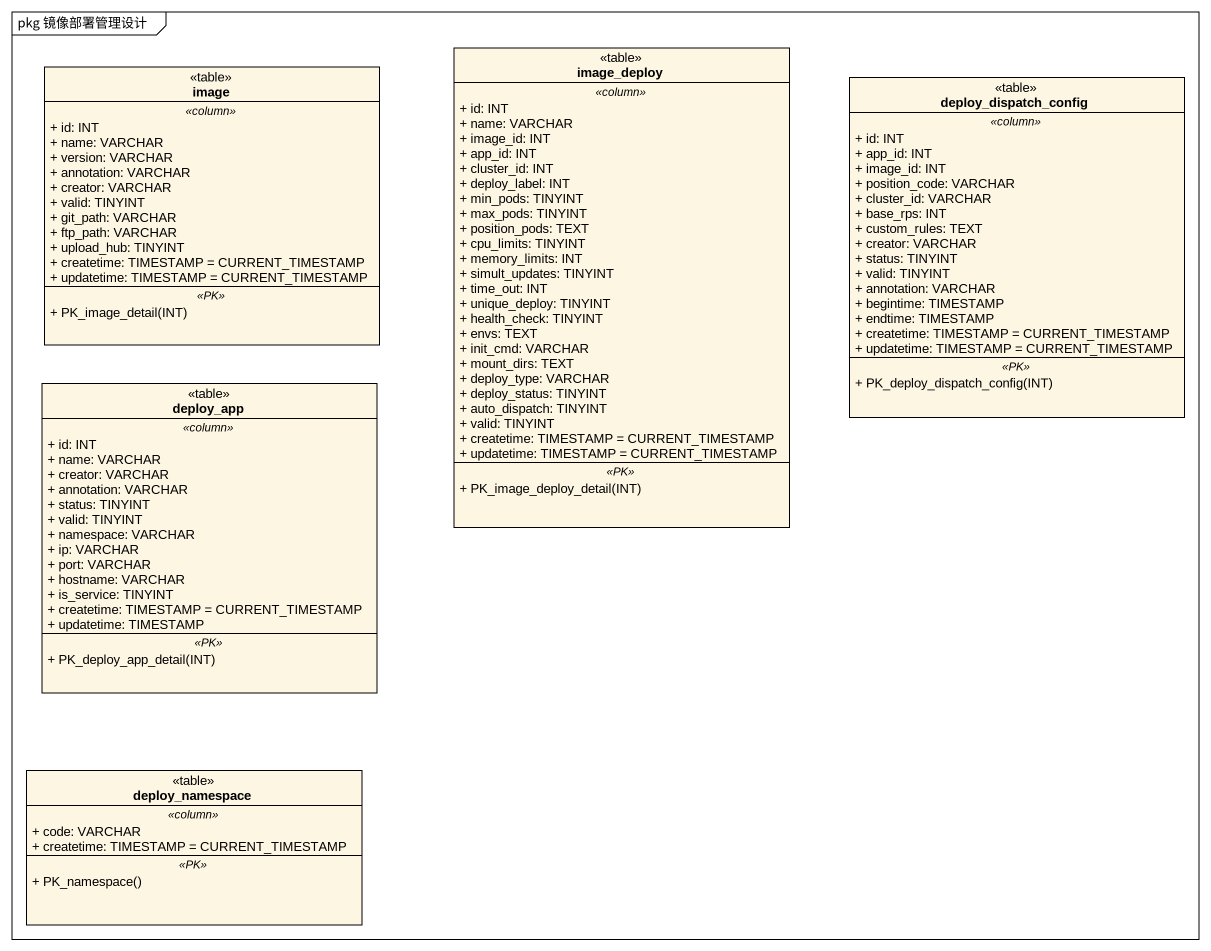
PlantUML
@startuml
mainframe pkg 镜像部署管理设计
hide circle
hide empty members
skinparam classAttributeIconSize 0
class image <<table>> {
  .. <<column>> ..
  + id: INT
  + name: VARCHAR
  + version: VARCHAR
  + annotation: VARCHAR
  + creator: VARCHAR
  + valid: TINYINT
  + git_path: VARCHAR
  + ftp_path: VARCHAR
  + upload_hub: TINYINT
  + createtime: TIMESTAMP = CURRENT_TIMESTAMP
  + updatetime: TIMESTAMP = CURRENT_TIMESTAMP
  .. <<PK>> ..
  + PK_image_detail(INT)
}
class image_deploy <<table>> {
  .. <<column>> ..
  + id: INT
  + name: VARCHAR
  + image_id: INT
  + app_id: INT
  + cluster_id: INT
  + deploy_label: INT
  + min_pods: TINYINT
  + max_pods: TINYINT
  + position_pods: TEXT
  + cpu_limits: TINYINT
  + memory_limits: INT
  + simult_updates: TINYINT
  + time_out: INT
  + unique_deploy: TINYINT
  + health_check: TINYINT
  + envs: TEXT
  + init_cmd: VARCHAR
  + mount_dirs: TEXT
  + deploy_type: VARCHAR
  + deploy_status: TINYINT
  + auto_dispatch: TINYINT
  + valid: TINYINT
  + createtime: TIMESTAMP = CURRENT_TIMESTAMP
  + updatetime: TIMESTAMP = CURRENT_TIMESTAMP
  .. <<PK>> ..
  + PK_image_deploy_detail(INT)
}
class deploy_dispatch_config <<table>> {
  .. <<column>> ..
  + id: INT
  + app_id: INT
  + image_id: INT
  + position_code: VARCHAR
  + cluster_id: VARCHAR
  + base_rps: INT
  + custom_rules: TEXT
  + creator: VARCHAR
  + status: TINYINT
  + valid: TINYINT
  + annotation: VARCHAR
  + begintime: TIMESTAMP
  + endtime: TIMESTAMP
  + createtime: TIMESTAMP = CURRENT_TIMESTAMP
  + updatetime: TIMESTAMP = CURRENT_TIMESTAMP
  .. <<PK>> ..
  + PK_deploy_dispatch_config(INT)
}
class deploy_app <<table>> {
  .. <<column>> ..
  + id: INT
  + name: VARCHAR
  + creator: VARCHAR
  + annotation: VARCHAR
  + status: TINYINT
  + valid: TINYINT
  + namespace: VARCHAR
  + ip: VARCHAR
  + port: VARCHAR
  + hostname: VARCHAR
  + is_service: TINYINT
  + createtime: TIMESTAMP = CURRENT_TIMESTAMP
  + updatetime: TIMESTAMP
  .. <<PK>> ..
  + PK_deploy_app_detail(INT)
}
class deploy_namespace <<table>> {
  .. <<column>> ..
  + code: VARCHAR
  + createtime: TIMESTAMP = CURRENT_TIMESTAMP
  .. <<PK>> ..
  + PK_namespace()
}
@enduml
